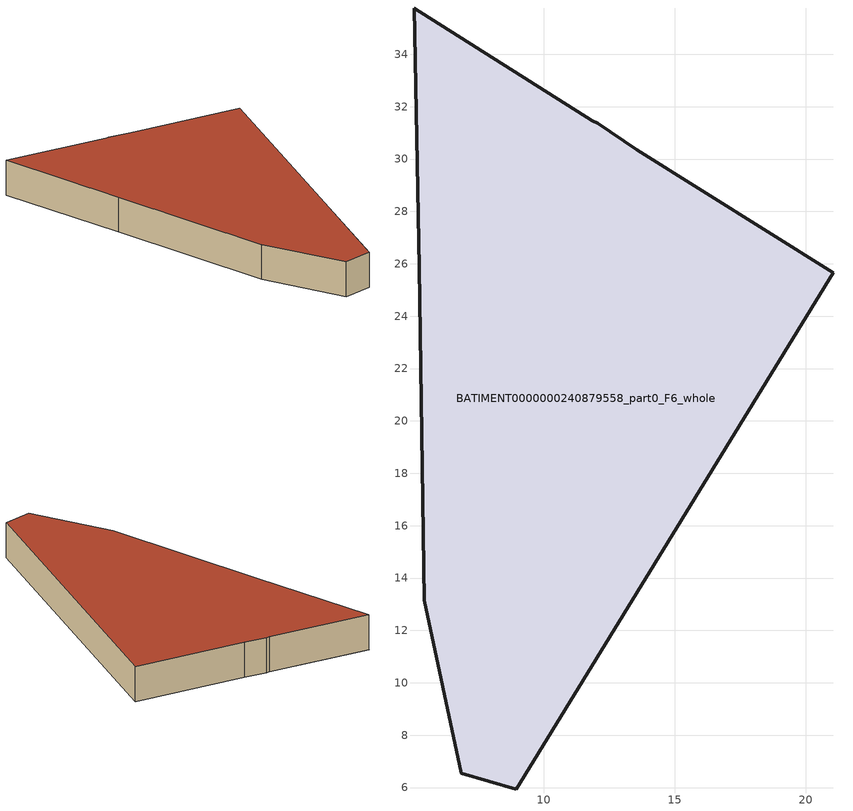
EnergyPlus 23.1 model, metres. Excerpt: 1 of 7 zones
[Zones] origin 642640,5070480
BATIMENT0000000240879558_part0_F6_whole
 floor to BATIMENT0000000240879558_part0_F5_whole (EU_floor_Construction): 13.56,30.36 21.06,25.66 8.95,5.95 6.85,6.55 5.45,13.15 5.25,25.86 5.06,35.77 11.86,31.46 12.06,31.36 z18
 wall outside (EU_wall_Construction): 21.06,25.66 13.56,30.36 12.06,31.36 11.86,31.46 5.06,35.77 5.25,25.86 5.45,13.15 6.85,6.55 8.95,5.95 21.06,25.66 z18:21
 roof outside (EU_roof_Construction): 8.95,5.95 21.06,25.66 13.56,30.36 12.06,31.36 11.86,31.46 5.06,35.77 5.25,25.86 5.45,13.15 6.85,6.55 z21
[Building]
EU S2 Campaign: North Axis=0; Terrain=City; Solar Distribution=FullExterior
[Site:Location]
Lyon-Bron: Latitude=45.75; Longitude=5; Time Zone=1; Elevation=198
[SizingPeriod:WeatherFileDays]
AnnualSizingPeriod: Begin Month=1; Begin Day of Month=1; End Month=12; End Day of Month=31; Day of Week for Start Day=Monday; Use Weather File Daylight Saving Period=No; Use Weather File Rain and Snow Indicators=No
[MATERIAL]
EU_InternalMass_Material: Roughness=MediumRough; Thickness=0.1; Conductivity=1; Density=1800; Specific Heat=900; Thermal Absorptance=0.9; Solar Absorptance=0.7; Visible Absorptance=0.7
[MATERIAL:NOMASS] Roughness=MediumRough; Thermal Absorptance=0.9; Solar Absorptance=0.7; Visible Absorptance=0.7
Name | Thermal Resistance
EU_wall_NoMass | 0.776494
EU_roof_NoMass | 0.486893
EU_floor_NoMass | 0.421597
[CONSTRUCTION]
EU_wall_Construction: EU_wall_NoMass
EU_roof_Construction: EU_roof_NoMass
EU_floor_Construction: EU_floor_NoMass
EU_InternalMass_Construction: EU_InternalMass_Material
[ZONE]
BATIMENT0000000240879558_part0_F6_whole: Type=1; Multiplier=1; Ceiling Height=autocalculate; Volume=789.78; Floor Area=autocalculate; Part of Total Floor Area=Yes
[INTERNALMASS]
BATIMENT0000000240879558_part0_F6_whole_EU_InternalMass: Construction=EU_InternalMass_Construction; Zone or ZoneList=BATIMENT0000000240879558_part0_F6_whole; Surface Area=263.26
[OTHEREQUIPMENT]
EU_Step8_InternalGain_BATIMENT0000000240879558_part0_F6_whole_f000: Fuel Type=Electricity; Zone or ZoneList or Space or SpaceList=BATIMENT0000000240879558_part0_F6_whole; Schedule=EU_Step8_GainSchedule_BATIMENT0000000240879558_part0_F6_whole_f000; Design Level Calculation Method=Watts/Area; Power per Zone Floor Area=1; Fraction Latent=0; Fraction Radiant=0; Fraction Lost=0; Carbon Dioxide Generation Rate=0; EndUse Subcategory=EU_Step8_InternalGains
[ZONEVENTILATION:DESIGNFLOWRATE]
EU_ConstantAir_BATIMENT0000000240879558_part0_F6_whole: Zone or ZoneList or Space or SpaceList=BATIMENT0000000240879558_part0_F6_whole; Schedule=EU_AlwaysOn; Design Flow Rate Calculation Method=AirChanges/Hour; Air Changes per Hour=0.693814; Ventilation Type=Natural; Fan Pressure Rise=0; Fan Total Efficiency=1; Constant Term Coefficient=1; Temperature Term Coefficient=0; Velocity Term Coefficient=0; Velocity Squared Term Coefficient=0; Minimum Indoor Temperature=-100; Maximum Indoor Temperature=100; Delta Temperature=-100; Minimum Outdoor Temperature=-100; Maximum Outdoor Temperature=100; Maximum Wind Speed=40
[HVACTEMPLATE:ZONE:IDEALLOADSAIRSYSTEM]
BATIMENT0000000240879558_part0_F6_whole: Template Thermostat=EU_HeatOnly_BATIMENT0000000240879558_part0_F6_whole; System Availability Schedule=EU_AlwaysOn; Maximum Heating Supply Air Temperature=50; Minimum Cooling Supply Air Temperature=13; Maximum Heating Supply Air Humidity Ratio=0.0156; Minimum Cooling Supply Air Humidity Ratio=0.0077; Heating Limit=NoLimit; Cooling Limit=NoLimit; Heating Availability Schedule=EU_AlwaysOn; Cooling Availability Schedule=EU_CoolingOff; Dehumidification Control Type=ConstantSensibleHeatRatio; Cooling Sensible Heat Ratio=0.7; Dehumidification Setpoint=60; Humidification Control Type=None; Humidification Setpoint=30; Outdoor Air Method=None; Outdoor Air Flow Rate per Person=0.00944; Outdoor Air Flow Rate per Zone Floor Area=0; Outdoor Air Flow Rate per Zone=0; Demand Controlled Ventilation Type=None; Outdoor Air Economizer Type=NoEconomizer; Heat Recovery Type=None; Sensible Heat Recovery Effectiveness=0.7; Latent Heat Recovery Effectiveness=0.65
[SIZING:ZONE]
BATIMENT0000000240879558_part0_F6_whole: Zone Cooling Design Supply Air Temperature Input Method=SupplyAirTemperature; Zone Cooling Design Supply Air Temperature=13; Zone Heating Design Supply Air Temperature Input Method=SupplyAirTemperature; Zone Heating Design Supply Air Temperature=50; Zone Cooling Design Supply Air Humidity Ratio=0.008; Zone Heating Design Supply Air Humidity Ratio=0.008; Cooling Design Air Flow Method=DesignDay; Cooling Design Air Flow Rate=0; Cooling Minimum Air Flow per Zone Floor Area=0.000762; Cooling Minimum Air Flow=0; Cooling Minimum Air Flow Fraction=0.2; Heating Design Air Flow Method=DesignDay; Heating Design Air Flow Rate=0; Heating Maximum Air Flow per Zone Floor Area=0.002032; Heating Maximum Air Flow=0.141576; Heating Maximum Air Flow Fraction=0.3; Account for Dedicated Outdoor Air System=No; Dedicated Outdoor Air System Control Strategy=NeutralSupplyAir; Dedicated Outdoor Air Low Setpoint Temperature for Design=autosize; Dedicated Outdoor Air High Setpoint Temperature for Design=autosize; Zone Load Sizing Method=Sensible Load Only No Latent Load; Zone Latent Cooling Design Supply Air Humidity Ratio Input Method=HumidityRatioDifference; Zone Cooling Design Supply Air Humidity Ratio Difference=0.005; Zone Latent Heating Design Supply Air Humidity Ratio Input Method=HumidityRatioDifference; Zone Humidification Design Supply Air Humidity Ratio Difference=0.005
[SCHEDULE:CONSTANT]
Name | Hourly Value
EU_AlwaysOn | 1
EU_CoolingOff | 0
[SCHEDULE:FILE]
EU_Step8_GainSchedule_BATIMENT0000000240879558_part0_F6_whole_f000: File=C:\Users\o_iseri\Desktop\OpenUBEM\openubem\outputs\eu_evidence\EU-04\s3\s3_campaign\FR-LYO-HAUTCOEURPENTES\BATIMENT0000000240879558_part0\BATIMENT0000000240879558_part0_F6_whole_f000_gain.csv; Column Number=1; Rows to Skip at Top=0; Number of Hours of Data=8760; Column Separator=Comma; Interpolate to Timestep=No; Minutes per Item=60; Adjust Schedule for Daylight Savings=Yes
